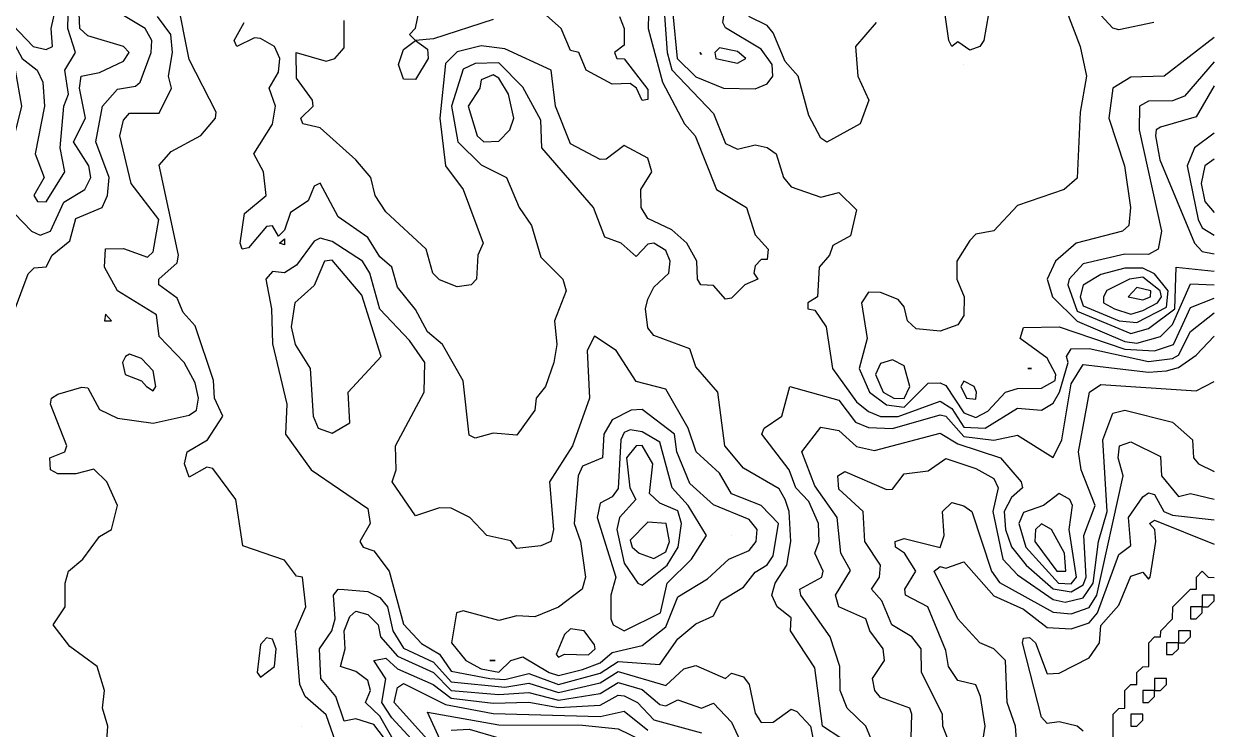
# Model space of a CAD drawing. Header units: metres. Extents: x 310028 to 360472, y 4137098 to 4159193.
# Drawn here: x 357477 to 360472, y 4144710 to 4146484 of the extents above; entities that cross this region are included whole.
import ezdxf

# ---------------------------------------------------------------- set-up
doc = ezdxf.new("R2010")
doc.units = ezdxf.units.M
for name, color, linetype in [('COAST', 5, 'Continuous'), ('CONTOUR', 254, 'Continuous'), ('CONTOUR_INDEX', 33, 'Continuous')]:
    doc.layers.add(name, color=color, linetype=linetype)

msp = doc.modelspace()

# ---------------------------------------------------------------- linework, layer by layer
at = {"layer": 'COAST'}
for points in [[(360218.2, 4144672.5), (360217.9, 4144747.5), (360232.5, 4144762.2), (360247.6, 4144762.5), (360247.9, 4144807.5), (360262.5, 4144822.3), (360277.5, 4144822.5), (360278.2, 4144852.5), (360292.5, 4144867), (360307.6, 4144867.5), (360307.9, 4144927.5), (360322.5, 4144942), (360337.6, 4144942.5), (360338, 4144957.5), (360367.8, 4144987.5), (360368.2, 4145017.5), (360412.5, 4145062.2), (360427.6, 4145062.5), (360428, 4145092.5), (360442.5, 4145107.4), (360457.5, 4145092.2), (360472.5, 4145091.9)], [(360442.5, 4145032.5), (360442.5, 4145017.5), (360457.5, 4145017.5), (360472.5, 4145032.5), (360472.5, 4145047.5), (360442.5, 4145047.5), (360442.5, 4145032.5)], [(360412.5, 4145002.5), (360412.5, 4144987.5), (360427.5, 4144987.5), (360442.5, 4145002.5), (360442.5, 4145017.5), (360412.5, 4145017.5), (360412.5, 4145002.5)], [(360382.5, 4144942.5), (360382.5, 4144927.5), (360397.5, 4144927.5), (360412.5, 4144942.5), (360412.5, 4144957.5), (360382.5, 4144957.5), (360382.5, 4144942.5)], [(360352.5, 4144912.5), (360352.5, 4144897.5), (360367.5, 4144897.5), (360382.5, 4144912.5), (360382.5, 4144927.5), (360352.5, 4144927.5), (360352.5, 4144912.5)], [(360322.5, 4144822.5), (360322.5, 4144807.5), (360337.5, 4144807.5), (360352.5, 4144822.5), (360352.5, 4144837.5), (360322.5, 4144837.5), (360322.5, 4144822.5)], [(360292.5, 4144792.5), (360292.5, 4144777.5), (360307.5, 4144777.5), (360322.5, 4144792.5), (360322.5, 4144807.5), (360292.5, 4144807.5), (360292.5, 4144792.5)], [(360262.5, 4144732.5), (360262.5, 4144717.5), (360277.5, 4144717.5), (360292.5, 4144732.5), (360292.5, 4144747.5), (360262.5, 4144747.5), (360262.5, 4144732.5)]]:
    msp.add_lwpolyline(points, dxfattribs=at)
at = {"layer": 'CONTOUR'}
for points, elevation in [([(357500.3, 4146427.5), (357532.5, 4146419.6), (357548.9, 4146427.5), (357545.6, 4146472.5), (357568.8, 4146577.5), (357542.3, 4146682.5), (357532.5, 4146703.6), (357517.5, 4146707.5), (357427.3, 4146652.5), (357406.8, 4146607.5), (357402.1, 4146562.5), (357413.9, 4146517.5), (357500.3, 4146427.5)], 130), ([(357511.4, 4146037.5), (357532.5, 4146036.9), (357580, 4146112.5), (357568.1, 4146172.5), (357577.1, 4146277.5), (357589, 4146307.5), (357579.8, 4146367.5), (357606.3, 4146412.5), (357587.5, 4146472.5), (357592.5, 4146682.5)], 120), ([(359237.6, 4146322.5), (359317.5, 4146320.9), (359347.5, 4146333.9), (359361.3, 4146352.5), (359360.1, 4146382.5), (359332.5, 4146420.4), (359242.5, 4146474.4), (359235.6, 4146487.5), (359242.6, 4146532.5), (359219.9, 4146577.5), (359211, 4146622.5), (359137.5, 4146659.8), (359107.5, 4146658.6), (359099.3, 4146622.5), (359120.7, 4146397.5), (359167.5, 4146351.1), (359237.6, 4146322.5)], 80), ([(357496.2, 4145962.5), (357517.5, 4145952.8), (357544.1, 4145962.5), (357577.5, 4146035.4), (357630.1, 4146067.5), (357645.1, 4146097.5), (357640.2, 4146127.5), (357601.9, 4146187.5), (357631.8, 4146247.5), (357616.7, 4146322.5), (357621.2, 4146352.5), (357667.5, 4146362.2), (357727.5, 4146390.9), (357742, 4146412.5), (357727.2, 4146427.5), (357637.5, 4146453.9), (357617.4, 4146472.5), (357611.8, 4146607.5)], 110), ([(359080.8, 4146622.5), (359095.5, 4146412.5), (359107.5, 4146368.7), (359212.5, 4146259.1), (359242.5, 4146183.8), (359272.5, 4146168.9), (359317.5, 4146180.1), (359347.5, 4146173.7), (359369.8, 4146157.5), (359388.4, 4146097.5), (359407.5, 4146074.3), (359482.5, 4146048.1), (359527.5, 4146060.4), (359572.5, 4146016.3), (359557.5, 4145951), (359512.5, 4145926.7), (359504.6, 4145902.5), (359478.1, 4145872.5), (359474.2, 4145797.5), (359450.1, 4145782.5), (359450, 4145767.5), (359467.5, 4145764.4), (359495.6, 4145722.5), (359512, 4145617.5), (359572.5, 4145533.7), (359602.5, 4145509.6), (359632.5, 4145496.7), (359677.5, 4145497), (359782.5, 4145535), (359812.5, 4145516.7), (359842.5, 4145469.4), (359896.4, 4145467.5), (359977.5, 4145517.3), (360037.5, 4145512.2), (360067.5, 4145529.8), (360083, 4145557.5), (360105.4, 4145632.5), (360101, 4145647.5), (360112.5, 4145666.5), (360157.5, 4145668), (360307.5, 4145635.3), (360367.5, 4145642.8), (360382.5, 4145651.1), (360412.5, 4145710.6), (360472.5, 4145757.7)], 70), ([(359916.2, 4146577.5), (359892.9, 4146442.5), (359883, 4146427.5), (359857.5, 4146418.6), (359827.5, 4146439.3), (359812.5, 4146427.1), (359804.9, 4146442.5), (359782.5, 4146596.6)], 70), ([(358267.5, 4144660), (358237.5, 4144746.5), (358184.7, 4144792.5), (358171, 4144822.5), (358160.4, 4144957.5), (358186.8, 4145017.5), (358177.6, 4145092.5), (358162.5, 4145094.9), (358132.5, 4145135.5), (358027.5, 4145171.3), (358010.5, 4145287.5), (357952.5, 4145365.9), (357937.5, 4145369), (357892.5, 4145344.4), (357880.9, 4145377.5), (357888.1, 4145407.5), (357939.2, 4145437.5), (357977.2, 4145497.5), (357956.6, 4145542.5), (357953.8, 4145587.5), (357907.5, 4145724.9), (357877.5, 4145758.6), (357862.5, 4145794.5), (357816.1, 4145827.5), (357816.4, 4145842.5), (357862.5, 4145883.3), (357865.5, 4145902.5), (357817.5, 4146128.6), (357847.5, 4146163.5), (357922.5, 4146203.8), (357959.3, 4146247.5), (357960.3, 4146262.5), (357892.5, 4146394.8), (357862.7, 4146547.5)], 80), ([(359050, 4146547.5), (359047.9, 4146472.5), (359084.2, 4146337.5), (359139.8, 4146232.5), (359166, 4146202.5), (359220.2, 4146067.5), (359295.4, 4146022.5), (359317.5, 4145953.4), (359349.7, 4145917.5), (359347.5, 4145891.5), (359332.5, 4145891.2), (359317.5, 4145875.5), (359313.8, 4145857.5), (359323.7, 4145842.5), (359291.2, 4145827.5), (359257.5, 4145794.1), (359242.5, 4145791.8), (359212.5, 4145826.2), (359180.9, 4145827.5), (359171.8, 4145842.5), (359170.7, 4145887.5), (359145.6, 4145932.5), (359107.5, 4145966.5), (359047.5, 4145995), (359030.1, 4146022.5), (359029.7, 4146067.5), (359057.6, 4146112.5), (359047.5, 4146146.3), (358987.5, 4146178.6), (358942.5, 4146143.6), (358927.5, 4146143.4), (358852.5, 4146182.6), (358814.5, 4146277.5), (358803.5, 4146367.5), (358687.5, 4146421.8), (358627.5, 4146428.9), (358567.5, 4146414.4), (358537.5, 4146384.7), (358523.4, 4146247.5), (358537.5, 4146127.3), (358582.6, 4146067.5), (358633.1, 4145932.5), (358619, 4145902.5), (358615.5, 4145842.5), (358602.6, 4145827.5), (358567.5, 4145822.8), (358522.5, 4145840.1), (358506, 4145857.5), (358489.3, 4145917.5), (358387.5, 4146011.5), (358361.2, 4146052.5), (358350, 4146097.5), (358311.9, 4146142.5), (358222.5, 4146222.6), (358179, 4146232.5), (358173.8, 4146247.5), (358205.1, 4146277.5), (358203.4, 4146292.5), (358162.5, 4146347.4), (358162.1, 4146412.5), (358237.5, 4146390.2), (358259.7, 4146397.5), (358282.5, 4146424.4), (358282.5, 4146493.2)], 60), ([(360101.2, 4146517.5), (360135, 4146427.5), (360151.4, 4146352.5), (360135.6, 4146262.5), (360127.5, 4146096.3), (360095.1, 4146067.5), (359977.5, 4146027.5), (359917.5, 4145963.3), (359872.5, 4145955), (359857.5, 4145939.3), (359824.6, 4145887.5), (359824.9, 4145842.5), (359843.2, 4145797.5), (359842.5, 4145751.1), (359827.5, 4145727.5), (359782.5, 4145711.3), (359722.5, 4145717.2), (359700.3, 4145737.5), (359692.5, 4145772.4), (359677.5, 4145790.6), (359632.5, 4145808.4), (359602.5, 4145809), (359584.5, 4145782.5), (359599.5, 4145692.5), (359578.8, 4145617.5), (359604.7, 4145557.5), (359647.5, 4145526.3), (359692.5, 4145520), (359752.5, 4145580.4), (359782.5, 4145581.2), (359797.5, 4145574.6), (359842.5, 4145505.5), (359872.5, 4145493.9), (359902.5, 4145509.9), (359947.5, 4145557.5), (359977.5, 4145567.3), (360037.5, 4145567.8), (360072.1, 4145587.5), (360074.1, 4145602.5), (360052.5, 4145643.4), (359984.3, 4145692.5), (359992.5, 4145720.5), (360082.5, 4145721.8), (360247.5, 4145666.2), (360322.5, 4145661.6), (360369.9, 4145677.5), (360412.5, 4145770.7), (360472.5, 4145794.6)], 80), ([(357352.5, 4146502.5), (357382.5, 4146462.1), (357430.8, 4146427.5), (357454.9, 4146367.5), (357470.5, 4146277.5), (357452.2, 4146202.5), (357452, 4146112.5), (357438.7, 4146037.5), (357452.8, 4146007.5), (357496.2, 4145962.5)], 110), ([(357390.6, 4146502.5), (357442.5, 4146453.4), (357472.5, 4146397.4), (357510.2, 4146367.5), (357524.1, 4146337.5), (357528.9, 4146277.5), (357505.3, 4146157.5), (357527.5, 4146097.5), (357501.7, 4146052.5), (357511.4, 4146037.5)], 120), ([(357682.5, 4144633.7), (357687.9, 4144717.5), (357674.4, 4144762.5), (357680, 4144807.5), (357661.4, 4144867.5), (357592.5, 4144918.4), (357550.4, 4144972.5), (357580.5, 4145017.5), (357580.3, 4145077.5), (357589.4, 4145107.5), (357625.1, 4145137.5), (357667.5, 4145195.1), (357697.6, 4145212.5), (357712.5, 4145272.5), (357685.6, 4145332.5), (357652.5, 4145363.8), (357607.5, 4145352.7), (357562.5, 4145352.7), (357543.8, 4145362.5), (357541.9, 4145392.5), (357579.8, 4145407.5), (357584.8, 4145422.5), (357544, 4145527.5), (357546.4, 4145542.5), (357562.5, 4145552.7), (357622.5, 4145570.8), (357637.5, 4145568.4), (357667.5, 4145514.1), (357712.5, 4145492), (357802.5, 4145480.2), (357892.5, 4145500.2), (357911.2, 4145512.5), (357916.5, 4145542.5), (357907.5, 4145581.2), (357880.3, 4145632.5), (357817.5, 4145698.2), (357810.3, 4145752.5), (357712.5, 4145812.6), (357679.8, 4145872.5), (357682.5, 4145918.2), (357727.5, 4145919.3), (357787.5, 4145897.2), (357802.5, 4145910.6), (357816.6, 4145992.5), (357747, 4146082.5), (357718.2, 4146202.5), (357727.5, 4146241.7), (357742.5, 4146260), (357817.5, 4146259.6), (357848.1, 4146322.5), (357840.5, 4146352.5), (357851.2, 4146412.5), (357846.9, 4146457.5), (357813, 4146502.5)], 90), ([(359533.2, 4144687.5), (359486.5, 4144717.5), (359467.5, 4144864.3), (359406, 4144957.5), (359407.5, 4144989.7), (359372.2, 4145017.5), (359359, 4145047.5), (359367.5, 4145077.5), (359397.3, 4145122.5), (359406.6, 4145182.5), (359403, 4145257.5), (359392.5, 4145287.4), (359377.5, 4145314.4), (359287.5, 4145366.3), (359241.1, 4145422.5), (359223.7, 4145557.5), (359167.5, 4145621.8), (359152.5, 4145667), (359062.5, 4145700.5), (359047.5, 4145719.3), (359041.2, 4145767.5), (359047.5, 4145791.6), (359062.5, 4145821.7), (359100, 4145857.5), (359103, 4145887.5), (359092.5, 4145914.4), (359062.5, 4145932.4), (359047.5, 4145929.8), (359017.5, 4145899.2), (358979.9, 4145932.5), (358939, 4145947.5), (358910.6, 4146022.5), (358780.6, 4146172.5), (358777.5, 4146242.1), (358732.5, 4146325.2), (358672.5, 4146386.3), (358612.5, 4146384.8), (358582.5, 4146370.6), (358552.9, 4146277.5), (358569, 4146187.5), (358627.5, 4146129.4), (358691.1, 4146097.5), (358723.5, 4146022.5), (358754.1, 4145977.5), (358777.5, 4145897.2), (358833.3, 4145842.5), (358841.4, 4145812.5), (358812.3, 4145737.5), (358817.7, 4145677.5), (358810.8, 4145632.5), (358789.2, 4145572.5), (358766.4, 4145542.5), (358763.1, 4145512.5), (358717.5, 4145449.4), (358657.5, 4145454.3), (358612.5, 4145442.4), (358597.5, 4145449.5), (358582.5, 4145586.1), (358530, 4145677.5), (358492.5, 4145709.5), (358462.5, 4145765.9), (358417.5, 4145821.9), (358402.8, 4145872.5), (358372.5, 4145898.6), (358342.5, 4145947.2), (358267.5, 4145999), (358222.5, 4146083.9), (358207.5, 4146076.4), (358192.5, 4146039.1), (358147.5, 4146010.2), (358132.5, 4145965.5), (358117.5, 4145950), (358102.5, 4145976), (358087.5, 4145974.7), (358042.5, 4145920.6), (358026.5, 4145917.5), (358020.9, 4145932.5), (358031.7, 4146007.5), (358086.2, 4146052.5), (358080, 4146112.5), (358055.5, 4146157.5), (358102.5, 4146231.8), (358109.8, 4146277.5), (358093.8, 4146322.5), (358117.5, 4146363.1), (358121.1, 4146397.5), (358107.5, 4146427.5), (358072.5, 4146447.6), (358057.5, 4146449.4), (358012.5, 4146427.2), (358006.4, 4146442.5), (358030.9, 4146487.5)], 70), ([(359622, 4146487.5), (359569.8, 4146427.5), (359575.6, 4146352.5), (359602.9, 4146292.5), (359581.7, 4146232.5), (359497.5, 4146186.7), (359482.5, 4146197), (359452.5, 4146254), (359425.7, 4146352.5), (359392.5, 4146390), (359362.5, 4146462.1), (359347.5, 4146480.2), (359301.2, 4146502.5)], 70), ([(360320.8, 4146487.5), (360232.5, 4146469.1), (360217.5, 4146473.2), (360187.5, 4146506.4)], 80), ([(359218.4, 4146397.5), (359272.5, 4146385.6), (359293.6, 4146397.5), (359272.5, 4146415.2), (359227.5, 4146423.9), (359215.7, 4146412.5), (359218.4, 4146397.5)], 90), ([(360472.5, 4146450.1), (360346.8, 4146352.5), (360262.5, 4146350.4), (360217.8, 4146322.5), (360207.1, 4146247.5), (360246.6, 4146127.5), (360262.1, 4146022.5), (360257.8, 4145977.5), (360241.7, 4145962.5), (360125.1, 4145932.5), (360073.2, 4145887.5), (360052.5, 4145842.5), (360065.7, 4145797.5), (360127.5, 4145736.5), (360247.5, 4145685.5), (360277.5, 4145681), (360337.5, 4145697.5), (360367.5, 4145727.7), (360412.5, 4145830.6), (360472.5, 4145827.7)], 90), ([(359177.8, 4146412.5), (359182.5, 4146407.5), (359177.8, 4146412.5)], 90), ([(359842.5, 4146382), (359842.5, 4146382)], 70), ([(358634.4, 4146187.5), (358672.5, 4146189.1), (358700, 4146217.5), (358710.2, 4146247.5), (358696.3, 4146307.5), (358672.5, 4146347.4), (358657.5, 4146356.4), (358627.5, 4146343.9), (358624.1, 4146322.5), (358595, 4146277.5), (358617.8, 4146202.5), (358634.4, 4146187.5)], 80), ([(360472.5, 4146328.2), (360427.5, 4146250.6), (360337.5, 4146224.9), (360326.2, 4146217.5), (360324.5, 4146202.5), (360335.5, 4146142.5), (360423.1, 4145932.5), (360442.5, 4145911.9), (360472.5, 4145906)], 110), ([(360472.5, 4146209), (360423.3, 4146172.5), (360404.4, 4146127.5), (360432, 4145992.5), (360442.5, 4145971.4), (360472.5, 4145952.5)], 120), ([(360472.5, 4146144.1), (360449, 4146127.5), (360439.8, 4146082.5), (360449, 4146037.5), (360472.5, 4146009.9)], 130), ([(358649.4, 4144837.5), (358687.5, 4144834.6), (358747.5, 4144849.7), (358822.5, 4144822.8), (358927.5, 4144850.8), (358972.5, 4144880.5), (359077.5, 4144872.9), (359122.5, 4144936.9), (359167.5, 4144975), (359212.5, 4144994.8), (359231, 4145032.5), (359287.5, 4145067), (359317.5, 4145105.2), (359347.5, 4145123.2), (359362.5, 4145146.1), (359375.7, 4145227.5), (359332.5, 4145272.5), (359257.5, 4145302.3), (359227.5, 4145354.4), (359168.8, 4145407.5), (359148.8, 4145467.5), (359092.5, 4145565.1), (359017.5, 4145584.9), (358967.2, 4145662.5), (358912.5, 4145698.4), (358894.6, 4145662.5), (358900.3, 4145542.5), (358857.4, 4145422.5), (358799.8, 4145332.5), (358809.3, 4145212.5), (358802.7, 4145182.5), (358777.5, 4145170.9), (358717.5, 4145164.5), (358702.5, 4145183.8), (358642, 4145197.5), (358599.3, 4145242.5), (358552.5, 4145265.9), (358522.5, 4145267), (358462.5, 4145247), (358403.5, 4145332.5), (358414, 4145362.5), (358411.8, 4145422.5), (358484.1, 4145557.5), (358485.8, 4145632.5), (358447.5, 4145687.6), (358372.5, 4145767), (358347.5, 4145857.5), (358329.2, 4145887.5), (358252.5, 4145936.9), (358222.5, 4145945.3), (358207.5, 4145937.6), (358162.5, 4145877.5), (358132.5, 4145858.2), (358102.5, 4145861.8), (358085.9, 4145842.5), (358099.9, 4145767.5), (358102.5, 4145679.3), (358138.3, 4145527.5), (358134.9, 4145452.5), (358199.8, 4145362.5), (358342.5, 4145265), (358348.3, 4145227.5), (358322.5, 4145182.5), (358330.8, 4145167.5), (358357.5, 4145158.7), (358395.7, 4145107.5), (358432.5, 4144974.4), (358477.5, 4144925.9), (358522.5, 4144898.7), (358552.5, 4144855.8), (358649.4, 4144837.5)], 80), ([(358132.5, 4145928.7), (358119.8, 4145932.5), (358132.5, 4145943.8), (358132.5, 4145928.7)], 70), ([(358217.7, 4145467.5), (358252.5, 4145454.9), (358297.5, 4145480.3), (358292.8, 4145557.5), (358375.8, 4145647.5), (358327.5, 4145802), (358252.5, 4145890.2), (358233.7, 4145887.5), (358207.5, 4145825.9), (358159.1, 4145782.5), (358149.4, 4145722.5), (358159.7, 4145677.5), (358197.6, 4145617.5), (358205.1, 4145497.5), (358217.7, 4145467.5)], 90), ([(360233, 4145737.5), (360277.5, 4145732.7), (360352.5, 4145771.6), (360356.5, 4145812.5), (360322.5, 4145855.4), (360292.5, 4145869.4), (360247.5, 4145870.1), (360187.5, 4145854), (360142.5, 4145827.4), (360134.9, 4145797.5), (360142.5, 4145775.2), (360233, 4145737.5)], 110), ([(360221.7, 4145767.5), (360262.5, 4145754.1), (360292.5, 4145763.2), (360330.2, 4145782.5), (360339.6, 4145797.5), (360336.8, 4145812.5), (360292.5, 4145847.5), (360259.5, 4145842.5), (360202.5, 4145813.3), (360193.9, 4145797.5), (360194.3, 4145782.5), (360221.7, 4145767.5)], 120), ([(360255.7, 4145797.5), (360292.5, 4145790), (360312.4, 4145797.5), (360312.9, 4145812.5), (360277.5, 4145821.2), (360255.7, 4145797.5)], 130), ([(359608.3, 4144687.5), (359596, 4144717.5), (359548.9, 4144762.5), (359531.1, 4144807.5), (359530.3, 4144867.5), (359505.9, 4144942.5), (359432.2, 4145047.5), (359429.7, 4145062.5), (359485.4, 4145092.5), (359488.2, 4145107.5), (359467.7, 4145152.5), (359478.4, 4145182.5), (359476.7, 4145227.5), (359452.5, 4145282.4), (359419.4, 4145317.5), (359402.9, 4145362.5), (359334, 4145452.5), (359339.8, 4145467.5), (359384.4, 4145497.5), (359404.9, 4145572.5), (359527.5, 4145537.6), (359570.1, 4145482.5), (359602.5, 4145468.7), (359662.5, 4145466.8), (359782.5, 4145500.5), (359797.5, 4145497.8), (359842.5, 4145446.2), (359917.5, 4145437.1), (359977.5, 4145449.5), (360067.5, 4145393.7), (360089.2, 4145437.5), (360112.5, 4145578.4), (360142.5, 4145627.5), (360307.5, 4145608), (360352.5, 4145611.1), (360382.5, 4145619.8), (360427.5, 4145651), (360472.5, 4145698.4)], 60), ([(359666.1, 4145542.5), (359692.5, 4145542), (359706.5, 4145572.5), (359692.5, 4145624.4), (359662.5, 4145639.3), (359632.5, 4145629.8), (359620.4, 4145602.5), (359639.3, 4145557.5), (359666.1, 4145542.5)], 90), ([(360003.8, 4145617.5), (360012.9, 4145617.5), (360003.8, 4145617.5)], 90), ([(359848.7, 4145542.5), (359872.5, 4145540.1), (359874.6, 4145557.5), (359868.8, 4145572.5), (359842.5, 4145585.8), (359834.8, 4145572.5), (359848.7, 4145542.5)], 90), ([(358798.9, 4144852.5), (358822.5, 4144845.4), (358882.5, 4144860.3), (358927.5, 4144877.3), (358957.5, 4144902.7), (359032.5, 4144920.7), (359092.5, 4144967.2), (359122.5, 4145042.9), (359197.5, 4145088.3), (359250.6, 4145137.5), (359302.5, 4145159.5), (359319.7, 4145182.5), (359322.2, 4145212.5), (359302.5, 4145237.4), (359212.5, 4145274.6), (359152.5, 4145327.9), (359119.8, 4145407.5), (359113.9, 4145452.5), (359032.5, 4145514.6), (359005.3, 4145512.5), (358957.5, 4145488), (358936.3, 4145452.5), (358933.3, 4145392.5), (358882.5, 4145371.3), (358871.6, 4145347.5), (358861.8, 4145227.5), (358878, 4145182.5), (358890, 4145092.5), (358881.5, 4145062.5), (358822.5, 4145016.7), (358762.5, 4144992.5), (358717.5, 4144995), (358672.5, 4144983.5), (358582.5, 4145007.5), (358565.4, 4145002.5), (358553.3, 4144927.5), (358588.8, 4144882.5), (358627.5, 4144861.6), (358672.5, 4144853.7), (358702.5, 4144883.2), (358732.5, 4144892.4), (358798.9, 4144852.5)], 90), ([(359807.3, 4144672.5), (359789.3, 4144717.5), (359788.3, 4144747.5), (359736, 4144852.5), (359735.1, 4144912.5), (359711.9, 4144942.5), (359661.2, 4144972.5), (359636.2, 4145032.5), (359609.9, 4145062.5), (359630.3, 4145092.5), (359632.5, 4145122.8), (359593, 4145182.5), (359589.1, 4145257.5), (359527.5, 4145314.2), (359525.7, 4145347.5), (359542.5, 4145358.4), (359647.5, 4145312.7), (359662.5, 4145314.2), (359692.5, 4145352.5), (359752.5, 4145359.9), (359797.5, 4145391.2), (359872.5, 4145366.1), (359917.5, 4145340.7), (359929, 4145317.5), (359915.7, 4145257.5), (359940.5, 4145137.5), (359977.5, 4145098.7), (360067.5, 4145036.4), (360097.5, 4145029.4), (360142.5, 4145040.1), (360167.5, 4145077.5), (360181.4, 4145182.5), (360203, 4145257.5), (360192.3, 4145437.5), (360217.5, 4145505.3), (360247.5, 4145512.5), (360367.5, 4145482), (360418.2, 4145437.5), (360420.6, 4145392.5), (360433.2, 4145377.5), (360472.5, 4145358.1)], 40), ([(359021.8, 4145077.5), (359032.5, 4145071.9), (359095.9, 4145122.5), (359123.1, 4145167.5), (359131.8, 4145227.5), (359122.5, 4145259.3), (359077.5, 4145278.3), (359051.1, 4145302.5), (359059.3, 4145377.5), (359032.5, 4145423.9), (359017.5, 4145422.6), (358993.8, 4145392.5), (359002.2, 4145317.5), (359017, 4145287.5), (358975.5, 4145242.5), (358969.2, 4145212.5), (358987.5, 4145127.3), (359021.8, 4145077.5)], 110), ([(359886.5, 4144657.5), (359896, 4144717.5), (359884.1, 4144792.5), (359872.5, 4144821.4), (359827.5, 4144832.1), (359803.8, 4144867.5), (359797.5, 4144908), (359752.2, 4145017.5), (359696, 4145047.5), (359693.9, 4145062.5), (359721.2, 4145107.5), (359693, 4145152.5), (359670.5, 4145167.5), (359669.5, 4145182.5), (359692.5, 4145189.6), (359782.5, 4145167.2), (359792.5, 4145197.5), (359788.4, 4145257.5), (359812.5, 4145280.3), (359842.5, 4145272.2), (359862.5, 4145257.5), (359912.2, 4145107.5), (359932.5, 4145079.1), (360067.5, 4145004.7), (360112.5, 4145000.4), (360157.5, 4145016.5), (360177, 4145047.5), (360243.3, 4145347.5), (360230.6, 4145392.5), (360234.4, 4145422.5), (360262.5, 4145433), (360337.5, 4145396.2), (360340.3, 4145347.5), (360382.5, 4145295.7), (360412.5, 4145302.6), (360472.5, 4145288.5)], 30), ([(359975.5, 4144672.5), (359972.1, 4144717.5), (359951.5, 4144777.5), (359947.2, 4144882.5), (359918, 4144912.5), (359882.8, 4144927.5), (359827.5, 4144987.3), (359767.5, 4145107.5), (359782.5, 4145119), (359797.5, 4145114.7), (359842.5, 4145131), (359917.5, 4145045.3), (359992.5, 4145011.8), (360052.5, 4144966), (360112.5, 4144962.4), (360157.5, 4144977.8), (360179.1, 4145002.5), (360232.5, 4145149.5), (360262.5, 4145172), (360257.1, 4145242.5), (360292.5, 4145294.5), (360307.5, 4145304.7), (360322.5, 4145300.7), (360345.9, 4145257.5), (360367.5, 4145248.1), (360472.5, 4145236.8)], 20), ([(360080.6, 4145077.5), (360112.5, 4145075.7), (360126.2, 4145092.5), (360107.9, 4145212.5), (360115.6, 4145272.5), (360109.3, 4145287.5), (360082.5, 4145302.6), (360043.2, 4145272.5), (359992.5, 4145255.4), (359980.7, 4145227.5), (359998.2, 4145167.5), (360080.6, 4145077.5)], 60), ([(359025.5, 4145152.5), (359062.5, 4145139.1), (359092.5, 4145156), (359101.3, 4145182.5), (359093.1, 4145227.5), (359047.5, 4145230.4), (359002.5, 4145185.8), (359007.3, 4145167.5), (359025.5, 4145152.5)], 120), ([(360142.5, 4144704.9), (360127.5, 4144717.4), (360082.5, 4144728.5), (360052.5, 4144724.4), (360037.5, 4144740.6), (359989.8, 4144927.5), (359992.5, 4144938.9), (360007.5, 4144940.5), (360022.5, 4144927.4), (360052.5, 4144849), (360082.5, 4144850.7), (360157.5, 4144889.3), (360184.1, 4144927.5), (360187.5, 4144970.5), (360232.5, 4145021.9), (360262.5, 4145094.7), (360292.5, 4145105.2), (360307.5, 4145087.4), (360311.6, 4145092.5), (360325.3, 4145182.5), (360323.1, 4145212.5), (360309.8, 4145227.5), (360322.5, 4145235.8), (360472.5, 4145175.7)], 10), ([(360076.1, 4145107.5), (360099.5, 4145107.5), (360095.4, 4145152.5), (360062.7, 4145212.5), (360037.5, 4145226.9), (360023, 4145212.5), (360021.5, 4145182.5), (360076.1, 4145107.5)], 70), ([(358486.7, 4144552.5), (358357.5, 4144722.1), (358312.5, 4144736.2), (358282.5, 4144729.8), (358262.1, 4144792.5), (358224, 4144837.5), (358220.9, 4144912.5), (358252, 4144957.5), (358260.1, 4144987.5), (358256.1, 4145047.5), (358267.5, 4145062), (358282.5, 4145061.6), (358342.5, 4145056), (358372.5, 4145041), (358392.3, 4145017.5), (358405.5, 4144957.5), (358432.5, 4144914), (358507.5, 4144879), (358552.5, 4144828.7), (358687.5, 4144815.6), (358747.5, 4144825.7), (358822.5, 4144802.4), (358927.5, 4144826.5), (358972.5, 4144854.7), (359092.5, 4144819.5), (359137.5, 4144861.4), (359167.5, 4144870.3), (359242.5, 4144837.4), (359257.5, 4144850.5), (359287.5, 4144841.3), (359302.1, 4144822.5), (359317.5, 4144750.5), (359332.5, 4144726.7), (359362.5, 4144727.4), (359407.5, 4144760), (359422.5, 4144754.4), (359456.6, 4144717.5), (359467.5, 4144663)], 70), ([(358402.5, 4144690), (358372.5, 4144742.4), (358336.7, 4144777.5), (358349.1, 4144807.5), (358342.5, 4144832.7), (358312.5, 4144855.4), (358273.3, 4144867.5), (358285.7, 4144912.5), (358283, 4144957.5), (358297.5, 4144993.5), (358312.5, 4145007.2), (358342.5, 4144998.4), (358368.3, 4144972.5), (358374.1, 4144942.5), (358417.5, 4144893.9), (358507.5, 4144852.9), (358552.5, 4144807.4), (358672.5, 4144797.6), (358747.5, 4144802.5), (358822.5, 4144782.7), (358927.5, 4144799.6), (358972.5, 4144827.5), (359032.5, 4144810.1), (359077.5, 4144772), (359092.5, 4144769.1), (359122.5, 4144783.5), (359182.5, 4144763.2), (359212.5, 4144775.1), (359257.5, 4144727.9), (359290.1, 4144657.5)], 60), ([(358063.9, 4144852.5), (358072.5, 4144840.7), (358107.3, 4144867.5), (358111.8, 4144912.5), (358102.5, 4144936.3), (358087.5, 4144939.9), (358072.5, 4144923.4), (358063.9, 4144852.5)], 90), ([(358507.5, 4144667.5), (358409, 4144777.5), (358417.5, 4144814.7), (358432.5, 4144825.1), (358537.5, 4144771.9), (358657.5, 4144749.6), (358927.5, 4144741.5), (358987.5, 4144755.6), (359047.5, 4144707.8)], 40), ([(358537.5, 4144653.9), (358492.5, 4144753.1), (358672.5, 4144720.8), (358882.5, 4144720.5), (358972.5, 4144710.9), (359032.5, 4144681.2)], 30), ([(358175.4, 4144717.5), (358175.4, 4144717.5)], 90), ([(358552.5, 4144707.7), (358597.5, 4144710.3), (358672.5, 4144688.6)], 20)]:
    msp.add_lwpolyline(points, dxfattribs=dict(at, elevation=elevation))
at = {"layer": 'CONTOUR_INDEX'}
for points, elevation in [([(358657.5, 4146495.2), (358507.5, 4146446.9), (358462.5, 4146442.6), (358447.5, 4146457.5), (358462.5, 4146473.5), (358477.9, 4146547.5)], 50), ([(357432.1, 4145707.5), (357487.5, 4145855.9), (357502.5, 4145870.3), (357532.5, 4145872.9), (357547.6, 4145902.5), (357592.5, 4145938.7), (357607.5, 4145994.8), (357673.6, 4146022.5), (357687.3, 4146052.5), (357691.6, 4146097.5), (357657.8, 4146187.5), (357674.4, 4146277.5), (357712.5, 4146319.9), (357757.5, 4146327.4), (357769.7, 4146337.5), (357796.9, 4146412.5), (357799.2, 4146442.5), (357781.8, 4146472.5), (357727.5, 4146505.4)], 100), ([(358975.8, 4146502.5), (358987.6, 4146472.5), (358987.5, 4146430.8), (358963.3, 4146412.5), (358968.7, 4146397.5), (358987.5, 4146396.3), (359047.5, 4146318.9), (359047.5, 4146293.9), (359032.5, 4146291.8), (359018.6, 4146322.5), (359002.5, 4146334.1), (358957.5, 4146332.5), (358892.2, 4146367.5), (358873.5, 4146412.5), (358852.5, 4146417.2), (358828.9, 4146472.5), (358792.5, 4146505.8)], 50), ([(358432.5, 4146345.6), (358419.2, 4146382.5), (358432.5, 4146419.9), (358462.5, 4146442.4), (358492.5, 4146420.9), (358493.9, 4146397.5), (358462.5, 4146344.5), (358432.5, 4146345.6)], 50), ([(360472.5, 4146388.6), (360397.5, 4146302.2), (360367.5, 4146291), (360307.5, 4146289.9), (360284.2, 4146277.5), (360283.7, 4146217.5), (360339.5, 4145962.5), (360331.5, 4145917.5), (360307.5, 4145904.3), (360247.5, 4145904.6), (360142.5, 4145880.9), (360107.2, 4145842.5), (360104.3, 4145827.5), (360127.5, 4145761.2), (360262.5, 4145705), (360307.5, 4145718.3), (360373.8, 4145767.5), (360377.1, 4145872.5), (360472.5, 4145862.5)], 100), ([(357679.7, 4145737.5), (357697.7, 4145737.5), (357682.5, 4145754.3), (357679.7, 4145737.5)], 100), ([(357785, 4145572.5), (357802.5, 4145560.8), (357808.9, 4145572.5), (357802.5, 4145611.4), (357772.5, 4145642.9), (357742.5, 4145653.1), (357732.7, 4145647.5), (357724.6, 4145632.5), (357731.3, 4145602.5), (357772.5, 4145586.7), (357785, 4145572.5)], 100), ([(359708.3, 4144627.5), (359711.3, 4144747.5), (359706.3, 4144762.5), (359632.5, 4144789.8), (359618.5, 4144807.5), (359612.9, 4144837.5), (359643, 4144882.5), (359639.1, 4144912.5), (359605.8, 4144957.5), (359595.6, 4144987.5), (359527.5, 4145017.9), (359519.2, 4145047.5), (359557.5, 4145109.6), (359533.2, 4145152.5), (359523.8, 4145242.5), (359467.5, 4145322.6), (359434.4, 4145407.5), (359482.5, 4145469.8), (359527.5, 4145461.3), (359572.5, 4145421.5), (359617.5, 4145410.9), (359782.5, 4145455), (359827.5, 4145427.7), (359934.6, 4145392.5), (359987.1, 4145332.5), (359989.8, 4145317.5), (359962.5, 4145293.2), (359943.9, 4145257.5), (359947.1, 4145212.5), (359962.5, 4145169.1), (359998.9, 4145122.5), (360067.5, 4145063.3), (360112.5, 4145055.5), (360142.5, 4145072.8), (360150.2, 4145092.5), (360144.4, 4145197.5), (360173.1, 4145272.5), (360137.9, 4145362.5), (360131.1, 4145407.5), (360158.4, 4145557.5), (360187.5, 4145577.1), (360427.5, 4145561), (360472.5, 4145584.6)], 50), ([(358987.4, 4144957.5), (359079.3, 4145002.5), (359095.8, 4145077.5), (359157.1, 4145137.5), (359195, 4145197.5), (359148.4, 4145272.5), (359108.5, 4145317.5), (359077.5, 4145432.4), (359032.5, 4145458.2), (359002.5, 4145463.3), (358987.5, 4145456.2), (358979.4, 4145437.5), (358972.5, 4145315.1), (358957.5, 4145294.5), (358927.5, 4145278.8), (358919.4, 4145242.5), (358966.8, 4145092.5), (358953.9, 4145047.5), (358953.9, 4144987.5), (358959.5, 4144972.5), (358987.4, 4144957.5)], 100), ([(359257.1, 4145197.5), (359257.1, 4145197.5)], 100), ([(358816.3, 4144897.5), (358822.5, 4144890.9), (358837.5, 4144899.1), (358897.5, 4144897.4), (358914.3, 4144912.5), (358912.5, 4144922.6), (358887.1, 4144957.5), (358852.5, 4144962.1), (358837.5, 4144948.1), (358816.3, 4144897.5)], 100), ([(358492.5, 4144641.3), (358402.5, 4144738.2), (358377.3, 4144777.5), (358387.5, 4144836.8), (358357.9, 4144882.5), (358387.5, 4144889), (358417.5, 4144862.2), (358506.7, 4144822.5), (358552.5, 4144788), (358657.5, 4144775.8), (358747.5, 4144777.9), (358822.5, 4144764.4), (358927.5, 4144770.1), (358972.5, 4144795.7), (358987.5, 4144794.1), (359021.5, 4144777.5), (359062.5, 4144733.8), (359182.5, 4144701.1)], 50), ([(358649.5, 4144882.5), (358663, 4144882.5), (358649.5, 4144882.5)], 100)]:
    msp.add_lwpolyline(points, dxfattribs=dict(at, elevation=elevation))

doc.saveas('drawing.dxf')
